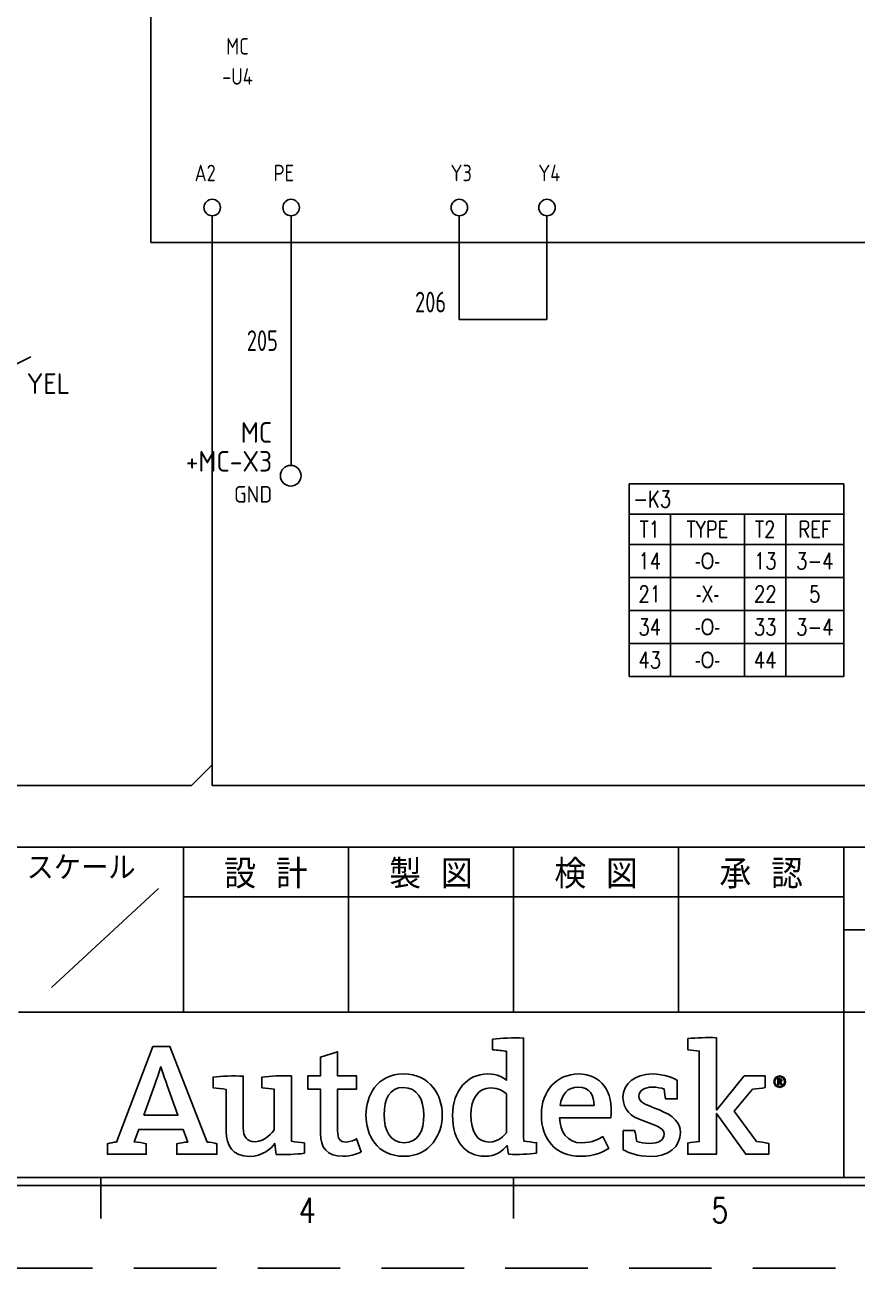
# Model space of a CAD drawing. Header units: millimetres. Extents: x 0 to 420, y 0 to 297.
# Drawn here: x 151.8 to 252.6, y 0 to 150.6 of the extents above; entities that cross this region are included whole.
import ezdxf
from ezdxf.enums import TextEntityAlignment as Align

# ---------------------------------------------------------------- set-up
doc = ezdxf.new("R2010")
doc.units = ezdxf.units.MM
doc.header["$LTSCALE"] = 10
doc.linetypes.add('DASHEDX2', pattern=[1.5, 1, -0.5])
doc.layers.get('0').update_dxf_attribs({"linetype": 'CONTINUOUS'})
for name, color, linetype in [('COMMENT', 4, 'CONTINUOUS'), ('DESC', 150, 'CONTINUOUS'), ('GRN_1.0mm^2', 3, 'CONTINUOUS'), ('GRN_2.5mm^2', 3, 'CONTINUOUS'), ('GRY_1.5mm^2', 9, 'CONTINUOUS'), ('LAYER_1', 160, 'CONTINUOUS'), ('LOC', 8, 'CONTINUOUS'), ('MISC', 7, 'CONTINUOUS'), ('SYMS', 7, 'CONTINUOUS'), ('TAGS', 150, 'CONTINUOUS'), ('TERMS', 123, 'CONTINUOUS'), ('TITLE', 4, 'CONTINUOUS'), ('WIRENO', 72, 'CONTINUOUS'), ('ZUWAKU', 7, 'CONTINUOUS')]:
    doc.layers.add(name, color=color, linetype=linetype)
doc.styles.get("Standard").update_dxf_attribs({"font": 'romans', "width": 0.8, "bigfont": 'extfont'})
doc.styles.add('WD_IEC', font='isocp2.shx', dxfattribs={"width": 0.9, "height": 4, "bigfont": 'extfont2.shx'})

# ---------------------------------------------------------------- blocks, each defined once
blk = doc.blocks.new('JIS_tblock_a3(L)')
at = {"layer": 'ZUWAKU'}
for p, q in [((-398, 40), (0, 40)), ((-238, 40), (-238, 20)), ((-218, 40), (-218, 20)), ((-198, 40), (-198, 20)), ((-178, 40), (-178, 20)), ((-158, 0), (-158, 40)), ((-241, 35), (-254, 23)), ((-238, 34), (-158, 34)), ((-158, 30), (0, 30)), ((-258, 20), (-158, 20)), ((-158, 20), (0, 20)), ((-398, 0), (0, 0))]:
    blk.add_line(p, q, dxfattribs=at)
at = {"layer": 'TITLE'}
for tag, p, height in [('REVINFO51', (-370, 34), 3), ('ORDER2', (-139, 32.5), 5), ('REVINFO41', (-370, 26), 3), ('INFO1', (-139, 22.5), 5), ('SCALE0', (-247.5, 23), 3), ('REVINFO31', (-370, 18), 3), ('REVINFO21', (-370, 10), 3), ('ORDER1', (-136, 6), 5), ('REVINFO11', (-370, 2), 3)]:
    blk.add_attdef(tag, p, '', height=height, dxfattribs=at)
for tag, p in [('REVDATEY5', (-306, 34)), ('REVDATEM5', (-298, 34)), ('REVDATED5', (-290, 34)), ('REVDESIGN5', (-260, 34)), ('SCALE1', (-251, 29)), ('REVDATEY4', (-306, 26)), ('REVDATEM4', (-298, 26)), ('REVDATED4', (-290, 26)), ('REVDESIGN4', (-260, 26)), ('REVDATEY3', (-306, 18)), ('REVDATEM3', (-298, 18)), ('REVDATED3', (-290, 18)), ('REVDESIGN3', (-260, 18)), ('REVDATEY2', (-306, 10)), ('REVDATEM2', (-298, 10)), ('REVDATED2', (-290, 10)), ('REVDESIGN2', (-260, 10)), ('REVDATEY1', (-306, 2)), ('REVDATEM1', (-298, 2)), ('REVDATED1', (-290, 2)), ('REVDESIGN1', (-260, 2))]:
    blk.add_attdef(tag, text='', height=3, dxfattribs=at).set_placement(p, align=Align.RIGHT)
for tag, height, p in [('DESIGN1', 3, (-228, 27)), ('DESIGN2', 3, (-208, 27)), ('DESIGN3', 3, (-188, 27)), ('DESIGN4', 3, (-168, 27)), ('FILENAME0', 5, (-47.8, 25)), ('PAGE0', 3, (-10.3, 8.6))]:
    blk.add_attdef(tag, text='', height=height, dxfattribs=at).set_placement(p, align=Align.MIDDLE)
at = {"layer": 'TITLE', "flags": 1}
blk.add_attdef('LPAGE0', text='', height=3, dxfattribs=at).set_placement((-11, 3), align=Align.CENTER)
for tag, p in [('TYPE0', (-398, 0)), ('ORDER3', (-398, 0)), ('ORDER4', (-398, 0)), ('ORDER5', (-398, 0)), ('ORDER6', (-398, 0)), ('ORDER7', (-398, 0)), ('ORDER8', (-398, 0)), ('ORDER9', (-398, 0)), ('ORDER10', (-398, 0)), ('ORDER11', (-398, 0)), ('ORDER12', (-398, 0)), ('ORDER13', (-398, 0)), ('ORDER14', (-398, 0)), ('ORDER15', (-398, 0)), ('ORDER16', (-398, 0)), ('ORDER17', (-398, 0)), ('ORDER18', (-398, 0)), ('ORDER19', (-398, 0)), ('ORDER20', (-398, 0)), ('ORDER21', (-398, 0)), ('ORDER22', (-398, 0)), ('ORDER23', (-398, 0)), ('SCALETYPE0', (-398, 0)), ('DATEY1', (-398, 0)), ('DATEM1', (-398, 0)), ('DATED1', (-398, 0)), ('DATEY2', (-398, 0)), ('DATEM2', (-398, 0)), ('DATED2', (-398, 0)), ('BANNAME0', (-398, 0)), ('INFO3', (-398, 0)), ('INFO4', (-398, 0)), ('INFO5', (-398, 0)), ('INFO6', (-398, 0)), ('INFO7', (-398, 0)), ('INFO8', (-398, 0)), ('INFO9', (-398, 0)), ('INFO10', (-398, 0)), ('INFO11', (-398, 0)), ('INFO12', (-398, 0)), ('INFO13', (-398, 0)), ('INFO14', (-398, 0)), ('INFO15', (-398, 0)), ('INFO16', (-398, 0)), ('INFO17', (-398, 0)), ('INFO18', (-398, 0)), ('INFO19', (-398, 0)), ('INFO20', (-398, 0)), ('INFO21', (-398, 0)), ('INFO22', (-398, 0)), ('INFO23', (-398, 0)), ('INFO24', (-398, 0)), ('DATEY3', (-398, 0)), ('DATEM3', (-398, 0)), ('DATED3', (-398, 0)), ('DATEY4', (-398, 0)), ('DATEM4', (-398, 0)), ('DATED4', (-398, 0)), ('DATEY5', (-398, 0)), ('DATEM5', (-398, 0)), ('DATED5', (-398, 0)), ('DATEY6', (-398, 0)), ('DATEM6', (-398, 0)), ('DATED6', (-398, 0)), ('REFERENCETYPE0', (-398, 0)), ('INFO2', (-397.7, 0))]:
    blk.add_attdef(tag, p, '', height=3, dxfattribs=at)
at = {"layer": 'TITLE', "width": 0.8, "flags": 1}
for tag in ['REVINFO12', 'REVINFO13', 'REVINFO22', 'REVINFO23', 'REVINFO32', 'REVINFO33', 'REVINFO42', 'REVINFO43', 'REVINFO52', 'REVINFO53', 'REVINFO61', 'REVINFO62', 'REVINFO63', 'REVINFO71', 'REVINFO72', 'REVINFO73', 'REVINFO81', 'REVINFO82', 'REVINFO83', 'REVDESIGN6', 'REVDESIGN7', 'REVDESIGN8', 'REVDATEY6', 'REVDATEM6', 'REVDATED6', 'REVDATEY7', 'REVDATEM7', 'REVDATED7', 'REVDATEY8', 'REVDATEM8', 'REVDATED8']:
    blk.add_attdef(tag, (-398, 0), '', height=3, dxfattribs=at)
at = {"layer": 'TITLE', "flags": 1}
blk.add_attdef('PAPER0', text='', height=1, dxfattribs=at).set_placement((-3, -1), align=Align.TOP_RIGHT)
at = {"layer": 'ZUWAKU'}
blk.add_text('スケール', height=3, dxfattribs=at).set_placement((-257, 36))
for s, p in [('設 計', (-228, 35)), ('製 図', (-208, 35)), ('検 図', (-188, 35)), ('承 認', (-168, 35))]:
    blk.add_text(s, height=3.5, dxfattribs=at).set_placement(p, align=Align.CENTER)
blk = doc.blocks.new('AI9-BLK2')
at = {"layer": 'LAYER_1', "color": 7}
blk.add_circle((0, 0), 2.03, dxfattribs=at)
blk.add_open_spline([(1.73, 0), (1.73, -1.02), (0.99, -1.75), (-0.01, -1.75), (-0.99, -1.75), (-1.73, -1.02), (-1.73, 0), (-1.73, 1.01), (-0.99, 1.75), (-0.01, 1.75), (0.99, 1.75), (1.73, 1.01), (1.73, 0)], degree=3, knots=[0, 0, 0, 0, 1, 1, 1, 2, 2, 2, 3, 3, 3, 4, 4, 4, 4], dxfattribs=at)
blk = doc.blocks.new('AI9-BLK1')
at = {"layer": 'LAYER_1', "color": 7}
for points, knots in [([(0.67, -1.05), (0.67, -1.05), (0.18, -0.36), (0.18, -0.36), (0.09, -0.24), (0.03, -0.15), (-0.06, -0.08), (0.29, -0.04), (0.5, 0.15), (0.5, 0.46), (0.5, 0.77), (0.28, 1.05), (-0.15, 1.05), (-0.15, 1.05), (-0.84, 1.05), (-0.84, 1.05), (-0.84, 1.05), (-0.84, -1.05), (-0.84, -1.05), (-0.84, -1.05), (-0.54, -1.05), (-0.54, -1.05), (-0.54, -1.05), (-0.54, -0.11), (-0.54, -0.11), (-0.37, -0.11), (-0.31, -0.16), (-0.2, -0.31), (-0.2, -0.31), (0.3, -1.05), (0.3, -1.05), (0.3, -1.05), (0.67, -1.05), (0.67, -1.05)], [0, 0, 0, 0, 1, 1, 1, 2, 2, 2, 3, 3, 3, 4, 4, 4, 5, 5, 5, 6, 6, 6, 7, 7, 7, 8, 8, 8, 9, 9, 9, 10, 10, 10, 11, 11, 11, 11]), ([(0.17, 0.46), (0.17, 0.16), (-0.08, 0.13), (-0.32, 0.13), (-0.32, 0.13), (-0.54, 0.13), (-0.54, 0.13), (-0.54, 0.13), (-0.54, 0.79), (-0.54, 0.79), (-0.54, 0.79), (-0.22, 0.79), (-0.22, 0.79), (0.06, 0.79), (0.17, 0.66), (0.17, 0.46)], [0, 0, 0, 0, 1, 1, 1, 2, 2, 2, 3, 3, 3, 4, 4, 4, 5, 5, 5, 5])]:
    blk.add_open_spline(points, degree=3, knots=knots, dxfattribs=at)
blk = doc.blocks.new('JIS_LOGO_BLOCK')
for points, knots in [([(50.45, 1.6), (50.43, 1.84), (50.42, 2.1), (50.42, 2.37), (50.42, 2.37), (50.42, 14.08), (50.42, 14.08), (49.17, 14.14), (47.76, 14.07), (46.66, 13.95), (46.66, 13.95), (46.66, 12.67), (46.66, 12.67), (47.23, 12.63), (47.87, 12.55), (48.34, 12.48), (48.34, 12.48), (48.34, 12.48), (48.34, 12.48), (48.34, 12.48), (48.34, 8.98), (48.34, 8.98), (47.99, 9.28), (47.3, 9.73), (46.05, 9.73), (43.64, 9.73), (41.83, 7.75), (41.83, 4.73), (41.83, 1.55), (43.4, -0.24), (45.73, -0.24), (47.01, -0.24), (47.87, 0.37), (48.44, 1.06), (48.46, 0.73), (48.56, 0.22), (48.64, 0), (49.8, -0.06), (50.99, 0.02), (52.01, 0.14), (52.01, 0.14), (52.01, 1.41), (52.01, 1.41), (51.51, 1.45), (50.9, 1.53), (50.45, 1.6)], [0, 0, 0, 0, 1, 1, 1, 2, 2, 2, 3, 3, 3, 4, 4, 4, 5, 5, 5, 6, 6, 6, 7, 7, 7, 8, 8, 8, 9, 9, 9, 10, 10, 10, 11, 11, 11, 12, 12, 12, 13, 13, 13, 14, 14, 14, 15, 15, 15, 15]), ([(78.65, 1.57), (78.65, 1.57), (75.95, 5.22), (75.95, 5.22), (75.95, 5.22), (78.18, 7.89), (78.18, 7.89), (78.64, 7.93), (79.3, 8), (79.69, 8.1), (79.69, 8.1), (79.69, 9.49), (79.69, 9.49), (79.69, 9.49), (77.16, 9.49), (77.16, 9.49), (77.16, 9.49), (73.79, 5.35), (73.79, 5.35), (73.79, 5.35), (73.79, 14.12), (73.79, 14.12), (72.64, 14.18), (71.38, 14.12), (70.34, 14.02), (70.34, 14.02), (70.34, 12.67), (70.34, 12.67), (70.82, 12.63), (71.33, 12.56), (71.71, 12.5), (71.71, 12.5), (71.71, 1.55), (71.71, 1.55), (71.24, 1.51), (70.76, 1.44), (70.32, 1.36), (70.32, 1.36), (70.32, 0), (70.32, 0), (70.32, 0), (73.79, 0), (73.79, 0), (73.79, 0), (73.79, 4.96), (73.79, 4.96), (73.79, 4.96), (77.34, 0), (77.34, 0), (77.34, 0), (80.14, 0), (80.14, 0), (80.14, 0), (80.14, 1.31), (80.14, 1.31), (79.61, 1.43), (79.08, 1.51), (78.65, 1.57)], [0, 0, 0, 0, 1, 1, 1, 2, 2, 2, 3, 3, 3, 4, 4, 4, 5, 5, 5, 6, 6, 6, 7, 7, 7, 8, 8, 8, 9, 9, 9, 10, 10, 10, 11, 11, 11, 12, 12, 12, 13, 13, 13, 14, 14, 14, 15, 15, 15, 16, 16, 16, 17, 17, 17, 18, 18, 18, 19, 19, 19, 19]), ([(12.07, 1.49), (12.07, 1.49), (7.57, 13.06), (7.57, 13.06), (7.57, 13.06), (5.51, 13.06), (5.51, 13.06), (5.51, 13.06), (1.1, 1.49), (1.1, 1.49), (0.75, 1.45), (0.31, 1.37), (0, 1.28), (0, 1.28), (0, 0), (0, 0), (0, 0), (4.71, 0), (4.71, 0), (4.71, 0), (4.71, 1.28), (4.71, 1.28), (4.26, 1.37), (3.73, 1.47), (3.25, 1.51), (3.25, 1.51), (3.8, 3.02), (3.8, 3.02), (3.8, 3.02), (9.18, 3.02), (9.18, 3.02), (9.18, 3.02), (9.74, 1.49), (9.74, 1.49), (9.26, 1.45), (8.84, 1.37), (8.4, 1.28), (8.4, 1.28), (8.4, 0), (8.4, 0), (8.4, 0), (13.27, 0), (13.27, 0), (13.27, 0), (13.27, 1.28), (13.27, 1.28), (12.99, 1.35), (12.34, 1.49), (12.07, 1.49)], [0, 0, 0, 0, 1, 1, 1, 2, 2, 2, 3, 3, 3, 4, 4, 4, 5, 5, 5, 6, 6, 6, 7, 7, 7, 8, 8, 8, 9, 9, 9, 10, 10, 10, 11, 11, 11, 12, 12, 12, 13, 13, 13, 14, 14, 14, 15, 15, 15, 16, 16, 16, 16]), ([(24.28, 7.91), (24.28, 7.91), (24.28, 9.49), (24.28, 9.49), (24.28, 9.49), (25.81, 9.49), (25.81, 9.49), (25.81, 9.49), (25.81, 11.77), (25.81, 11.77), (25.81, 11.77), (27.89, 12.43), (27.89, 12.43), (27.89, 12.43), (27.89, 9.49), (27.89, 9.49), (27.89, 9.49), (30.19, 9.49), (30.19, 9.49), (30.19, 9.49), (30.19, 7.91), (30.19, 7.91), (30.19, 7.91), (27.89, 7.91), (27.89, 7.91), (27.89, 7.91), (27.89, 2.86), (27.89, 2.86), (27.89, 1.92), (28.15, 1.49), (28.91, 1.49), (29.48, 1.49), (29.99, 1.77), (30.17, 1.88), (30.17, 1.88), (30.76, 0.31), (30.76, 0.31), (30.41, 0.12), (29.66, -0.24), (28.54, -0.24), (26.6, -0.24), (25.81, 0.82), (25.81, 2.53), (25.81, 2.53), (25.81, 7.91), (25.81, 7.91), (25.81, 7.91), (24.28, 7.91), (24.28, 7.91)], [0, 0, 0, 0, 1, 1, 1, 2, 2, 2, 3, 3, 3, 4, 4, 4, 5, 5, 5, 6, 6, 6, 7, 7, 7, 8, 8, 8, 9, 9, 9, 10, 10, 10, 11, 11, 11, 12, 12, 12, 13, 13, 13, 14, 14, 14, 15, 15, 15, 16, 16, 16, 16]), ([(4.4, 4.74), (4.4, 4.74), (5.71, 8.34), (5.71, 8.34), (6.1, 9.42), (6.24, 9.89), (6.45, 10.59), (6.45, 10.59), (6.49, 10.59), (6.49, 10.59), (6.71, 9.91), (6.84, 9.44), (7.24, 8.34), (7.24, 8.34), (8.54, 4.74), (8.54, 4.74), (8.54, 4.74), (4.4, 4.74), (4.4, 4.74)], [0, 0, 0, 0, 1, 1, 1, 2, 2, 2, 3, 3, 3, 4, 4, 4, 5, 5, 5, 6, 6, 6, 6]), ([(20.45, -0.02), (20.4, 0.22), (20.3, 0.88), (20.28, 1.31), (19.81, 0.69), (18.83, -0.25), (17.22, -0.25), (15.16, -0.25), (14.39, 1.08), (14.39, 2.77), (14.39, 2.77), (14.39, 7.87), (14.39, 7.87), (13.92, 7.94), (13.29, 8.02), (12.8, 8.06), (12.8, 8.06), (12.8, 9.36), (12.8, 9.36), (13.82, 9.46), (15.22, 9.53), (16.47, 9.47), (16.47, 9.47), (16.47, 3.2), (16.47, 3.2), (16.47, 2.14), (16.85, 1.53), (17.92, 1.53), (19.12, 1.53), (20.02, 2.71), (20.22, 2.96), (20.22, 2.96), (20.22, 7.89), (20.22, 7.89), (19.81, 7.94), (19.22, 8.02), (18.73, 8.06), (18.73, 8.06), (18.73, 9.36), (18.73, 9.36), (19.75, 9.49), (21.1, 9.53), (22.3, 9.49), (22.3, 9.49), (22.3, 1.59), (22.3, 1.59), (22.75, 1.51), (23.36, 1.43), (23.87, 1.39), (23.87, 1.39), (23.87, 0.12), (23.87, 0.12), (22.87, 0), (21.59, -0.08), (20.45, -0.02)], [0, 0, 0, 0, 1, 1, 1, 2, 2, 2, 3, 3, 3, 4, 4, 4, 5, 5, 5, 6, 6, 6, 7, 7, 7, 8, 8, 8, 9, 9, 9, 10, 10, 10, 11, 11, 11, 12, 12, 12, 13, 13, 13, 14, 14, 14, 15, 15, 15, 16, 16, 16, 17, 17, 17, 18, 18, 18, 18]), ([(35.92, -0.24), (32.64, -0.24), (31.33, 2.39), (31.33, 4.73), (31.33, 7.06), (32.6, 9.73), (35.88, 9.73), (39.14, 9.73), (40.57, 7.12), (40.57, 4.79), (40.57, 2.47), (39.18, -0.24), (35.92, -0.24)], [0, 0, 0, 0, 1, 1, 1, 2, 2, 2, 3, 3, 3, 4, 4, 4, 4]), ([(57.47, 1.39), (58.78, 1.39), (59.59, 1.88), (60.02, 2.14), (60.02, 2.14), (60.74, 0.71), (60.74, 0.71), (60.19, 0.37), (59.17, -0.24), (57.33, -0.24), (54.23, -0.24), (52.58, 1.88), (52.58, 4.81), (52.58, 7.71), (54.49, 9.73), (57.07, 9.73), (59.86, 9.73), (61.29, 7.71), (61, 4.43), (61, 4.43), (54.78, 4.43), (54.78, 4.43), (54.88, 2.71), (55.66, 1.39), (57.47, 1.39)], [0, 0, 0, 0, 1, 1, 1, 2, 2, 2, 3, 3, 3, 4, 4, 4, 5, 5, 5, 6, 6, 6, 7, 7, 7, 8, 8, 8, 8]), ([(66.3, 5.61), (65.23, 6.03), (64.39, 6.28), (64.39, 7.03), (64.39, 7.74), (65.1, 8.14), (66.04, 8.14), (66.57, 8.14), (67.08, 8.04), (67.47, 7.9), (67.52, 7.5), (67.57, 6.89), (67.66, 6.72), (67.66, 6.72), (69.04, 6.72), (69.04, 6.72), (69.04, 6.72), (69.04, 8.96), (69.04, 8.96), (68.66, 9.19), (67.59, 9.73), (65.96, 9.73), (63.94, 9.73), (62.47, 8.56), (62.47, 6.88), (62.47, 5.37), (63.41, 4.59), (64.85, 4.08), (66.31, 3.56), (67.46, 3.2), (67.46, 2.46), (67.46, 1.74), (66.85, 1.32), (65.63, 1.32), (65.13, 1.32), (64.51, 1.42), (64.13, 1.56), (64.07, 2.01), (63.98, 2.69), (63.88, 2.87), (63.88, 2.87), (62.51, 2.87), (62.51, 2.87), (62.51, 2.87), (62.51, 0.55), (62.51, 0.55), (62.51, 0.55), (62.51, 0.55), (62.51, 0.55), (63.11, 0.16), (64.28, -0.26), (65.76, -0.26), (68, -0.26), (69.42, 0.88), (69.42, 2.68), (69.42, 4.29), (67.84, 5.01), (66.3, 5.61)], [0, 0, 0, 0, 1, 1, 1, 2, 2, 2, 3, 3, 3, 4, 4, 4, 5, 5, 5, 6, 6, 6, 7, 7, 7, 8, 8, 8, 9, 9, 9, 10, 10, 10, 11, 11, 11, 12, 12, 12, 13, 13, 13, 14, 14, 14, 15, 15, 15, 16, 16, 16, 17, 17, 17, 18, 18, 18, 19, 19, 19, 19]), ([(35.84, 8.1), (34.15, 8.1), (33.53, 6.67), (33.53, 4.79), (33.53, 2.9), (34.25, 1.41), (35.94, 1.41), (37.65, 1.41), (38.35, 2.82), (38.35, 4.73), (38.35, 6.61), (37.55, 8.1), (35.84, 8.1)], [0, 0, 0, 0, 1, 1, 1, 2, 2, 2, 3, 3, 3, 4, 4, 4, 4]), ([(48.34, 2.61), (48.11, 2.3), (47.38, 1.49), (46.3, 1.49), (44.73, 1.49), (44.05, 2.79), (44.05, 4.75), (44.05, 6.73), (44.89, 8.04), (46.42, 8.04), (47.42, 8.04), (47.97, 7.65), (48.34, 7.32), (48.34, 7.32), (48.34, 2.61), (48.34, 2.61)], [0, 0, 0, 0, 1, 1, 1, 2, 2, 2, 3, 3, 3, 4, 4, 4, 5, 5, 5, 5]), ([(58.98, 5.92), (58.94, 7.12), (58.43, 8.14), (57.04, 8.14), (55.76, 8.14), (55.05, 7.28), (54.84, 5.92), (54.84, 5.92), (58.98, 5.92), (58.98, 5.92)], [0, 0, 0, 0, 1, 1, 1, 2, 2, 2, 3, 3, 3, 3])]:
    blk.add_open_spline(points, degree=3, knots=knots)
at = {"xscale": 0.342899999999986, "yscale": 0.342899999999986, "zscale": 0.342899999999986}
for name, p in [('AI9-BLK2', (81.46, 8.8)), ('AI9-BLK1', (81.53, 8.8))]:
    blk.add_blockref(name, p, dxfattribs=at)
blk = doc.blocks.new('VDV1_25')
for p, q in [((237.14, 48.12), (237.14, 51.12)), ((256.39, 48.12), (256.39, 51.12)), ((277.39, 48.12), (277.39, 51.12)), ((298.39, 48.12), (298.39, 51.12)), ((237.14, 30.12), (232.64, 48.12)), ((256.39, 30.12), (251.89, 48.12)), ((277.39, 30.12), (272.89, 48.12)), ((298.39, 30.12), (293.89, 48.12)), ((237.14, 27.12), (237.14, 30.12)), ((256.39, 27.12), (256.39, 30.12)), ((277.39, 27.12), (277.39, 30.12)), ((298.39, 27.12), (298.39, 30.12))]:
    blk.add_line(p, q)
for centre in [(14.88, 72.25), (34.25, 72.25), (55.25, 72.25), (74.38, 72.25), (95.62, 72.25), (116.62, 72.25), (158.62, 72.25), (197.12, 72.25), (217.78, 72.26), (237.14, 72.25), (256.5, 72.25), (277.38, 72.25), (298.62, 72.25), (319.62, 72.25), (14.88, 8.5), (34, 8.5), (74.75, 8.5), (96, 8.5), (237.12, 8.5), (256.25, 8.5), (277.5, 8.5), (298.38, 8.5), (320, 8.5)]:
    blk.add_circle(centre, 2)
at = {"layer": 'SYMS'}
for p, q in [((0, 80.75), (337, 80.75)), ((0, 0), (0, 80.75)), ((337, 80.75), (337, 0)), ((237.14, 51.12), (237.14, 70.25)), ((256.39, 51.12), (256.39, 70.25)), ((277.39, 51.12), (277.39, 70.25)), ((298.39, 51.12), (298.39, 70.25)), ((237.14, 27.12), (237.12, 10.5)), ((256.39, 27.12), (256.38, 10.5)), ((277.39, 27.12), (277.38, 10.5)), ((298.39, 27.12), (298.38, 10.5)), ((337, 0), (0, 0))]:
    blk.add_line(p, q, dxfattribs=at)
at = {"style": 'WD_IEC', "flags": 1}
for tag, p, height in [('X4TERM01', (12.88, 72.25), 0.256), ('X2TERM01', (14.88, 74.25), 0.256), ('X2TERM02', (34.25, 74.25), 0.256), ('X2TERM03', (55.25, 74.25), 0.256), ('X2TERM04', (74.38, 74.25), 0.256), ('X2TERM05', (95.62, 74.25), 0.256), ('X2TERM06', (116.62, 74.25), 0.256), ('X2TERM07', (158.62, 74.25), 0.256), ('X2TERM08', (197.12, 74.25), 0.256), ('X2TERM09', (217.78, 74.26), 0.256), ('X2TERM10', (237.14, 74.25), 0.256), ('X2TERM11', (256.5, 74.25), 0.256), ('X2TERM12', (277.38, 74.25), 0.256), ('X2TERM13', (298.62, 74.25), 0.256), ('X2TERM14', (319.62, 74.25), 0.256), ('X1TERM14', (321.62, 72.25), 0.256), ('X4TERM15', (12.88, 8.5), 0.256), ('X8TERM15', (14.88, 6.5), 0.256), ('X8TERM16', (34, 6.5), 0.256), ('X8TERM17', (74.75, 6.5), 0.256), ('X8TERM18', (96, 6.5), 0.256), ('X8TERM19', (237.12, 6.5), 0.256), ('X8TERM20', (256.25, 6.5), 0.256), ('X8TERM21', (277.5, 6.5), 0.256), ('X8TERM22', (298.38, 6.5), 0.256), ('X8TERM23', (320, 6.5), 0.256), ('X1TERM23', (322, 8.5), 0.256), ('FAMILY', (0, 0), 0.02), ('CAT', (0, 0), 0.02), ('MFG', (0, 0), 0.02), ('ASSYCODE', (0, 0), 0.02)]:
    blk.add_attdef(tag, p, '', height=height, dxfattribs=at)
at = {"style": 'WD_IEC'}
for tag, p in [('DESC1', (345.5, 44.62)), ('DESC2', (345.5, 38.25)), ('INST', (347.85, 24.39)), ('LOC', (347.97, 17.09))]:
    blk.add_attdef(tag, p, '', height=4, dxfattribs=at)
blk.add_attdef('TAG1', text='', height=4, dxfattribs=at).set_placement((21, 38.25), align=Align.CENTER)
at = {"layer": 'SYMS', "style": 'WD_IEC'}
for tag, p in [('TERM01', (12.88, 61.62)), ('TERM02', (32.12, 61.62)), ('TERM03', (53.12, 61.62)), ('TERM04', (72.25, 61.62)), ('TERM05', (93.5, 61.62)), ('TERM06', (114.5, 61.62)), ('TERM07', (156.5, 61.62)), ('TERM08', (195, 61.62)), ('TERM09', (213.07, 61.62)), ('TERM10', (229.88, 61.62)), ('TERM11', (247.95, 61.62)), ('TERM12', (268.83, 61.62)), ('TERM13', (289.63, 61.62)), ('TERM14', (317.5, 61.62)), ('TERM15', (10.62, 14.88)), ('TERM16', (29.75, 14.88)), ('TERM17', (72.62, 14.88)), ('TERM18', (93.88, 14.88)), ('TERM19', (230.02, 14.88)), ('TERM20', (248.18, 14.88)), ('TERM21', (268.83, 14.88)), ('TERM22', (289.75, 14.88)), ('TERM23', (317.88, 14.88))]:
    blk.add_attdef(tag, p, '', height=4, dxfattribs=at)
blk = doc.blocks.new('WD_WNV')
at = {"linetype": 'Continuous', "style": 'WD_IEC', "width": 0.8}
blk.add_attdef('WIRENO', text='', height=2.5, dxfattribs=at).set_placement((-1.6, 0), align=Align.MIDDLE_RIGHT)
at = {"style": 'WD_IEC', "flags": 1}
for tag, p in [('W08USER', (-1, 0.375)), ('W04USER', (-1, 0.875)), ('W05USER', (-1, 0.75)), ('W09USER', (-1, 0.25)), ('W03USER', (-1, 1)), ('W06USER', (-1, 0.625)), ('W07USER', (-1, 0.5)), ('W02USER', (-1, 1.125)), ('W01USER', (-1, 1.25)), ('W10USER', (-1, 0.125))]:
    blk.add_attdef(tag, text='', height=0.08, dxfattribs=at).set_placement(p, align=Align.CENTER)
blk = doc.blocks.new('VW02')
for p, q in [((-2.5, -1.25), (2.5, 1.25)), ((0, 1.25), (0, -1.25))]:
    blk.add_line(p, q)
at = {"style": 'WD_IEC', "flags": 1}
for tag, height, p in [('INST', 2.5, (-4.5, 8.25)), ('LOC', 2.5, (-4.5, 4.75)), ('XREF', 2.7, (-4.5, -3.75)), ('DESC1', 2.5, (-4.5, -7.75)), ('DESC2', 2.5, (-4.5, -11.25)), ('DESC3', 2.5, (-4.5, -14.75))]:
    blk.add_attdef(tag, text='', height=height, dxfattribs=at).set_placement(p, align=Align.RIGHT)
at = {"style": 'WD_IEC'}
blk.add_attdef('TAG2', text='', height=2.5, dxfattribs=at).set_placement((-4.5, 1.25), align=Align.RIGHT)
at = {"style": 'WD_IEC', "flags": 1}
for tag, p, height in [('X2TERM01', (0, 1.25), 0.32), ('X4LINK', (-1, 0), 0.32), ('X1LINK', (1, 0), 0.32), ('X8TERM01', (0, -1.25), 0.32), ('FAMILY', (3.06, -11.76), 1)]:
    blk.add_attdef(tag, p, '', height=height, dxfattribs=at)
at = {"style": 'WD_IEC'}
blk.add_attdef('RATING1', text='', height=2.5, dxfattribs=at).set_placement((2, -2), align=Align.MIDDLE_LEFT)
blk = doc.blocks.new('JIS_border_a3(L)')
at = {"layer": 'ZUWAKU', "color": 5}
for p, q in [((11, 11), (409, 11)), ((10, 10), (410, 10))]:
    blk.add_line(p, q, dxfattribs=at)
at = {"layer": 'ZUWAKU'}
for p, q in [((161, 6), (161, 11)), ((211, 6), (211, 11))]:
    blk.add_line(p, q, dxfattribs=at)
at = {"layer": 'ZUWAKU', "color": 5, "linetype": 'DASHEDX2'}
blk.add_line((0, 0), (420, 0), dxfattribs=at)
at = {"layer": 'COMMENT', "width": 0.8}
for s, p in [('4', (186, 7)), ('5', (236, 7))]:
    blk.add_text(s, height=3, dxfattribs=at).set_placement(p, align=Align.MIDDLE)
blk = doc.blocks.new('*T25')
at = {"layer": 'MISC', "color": 0, "linetype": 'ByBlock', "lineweight": -2}
for p, q in [((0, 0), (26, 0)), ((0, 0), (0, -23.33)), ((26, 0), (26, -23.33)), ((0, -3.67), (26, -3.67)), ((5, -3.67), (5, -23.33)), ((14, -3.67), (14, -23.33)), ((19, -3.67), (19, -23.33)), ((0, -7.33), (26, -7.33)), ((0, -11.33), (26, -11.33)), ((0, -15.33), (26, -15.33)), ((0, -19.33), (26, -19.33)), ((0, -23.33), (26, -23.33))]:
    blk.add_line(p, q, dxfattribs=at)
at = {"layer": 'MISC', "color": 0, "char_height": 2}
for s, insert, width, attachment_point in [('-K3', (0.5, -1.83), 25, 4), ('T1', (2.5, -5.5), 4, 5), ('TYPE', (9.5, -5.5), 8, 5), ('T2', (16.5, -5.5), 4, 5), ('REF', (22.5, -5.5), 6, 5), ('14', (2.5, -9.33), 4, 5), ('{\\Facaderef.shx|c0;-O-}', (9.5, -9.33), 8, 5), ('13', (16.5, -9.33), 4, 5), ('3-4', (22.5, -9.33), 6, 5), ('21', (2.5, -13.33), 4, 5), ('{\\Facaderef.shx|c0;-X-}', (9.5, -13.33), 8, 5), ('22', (16.5, -13.33), 4, 5), ('5', (22.5, -13.33), 6, 5), ('34', (2.5, -17.33), 4, 5), ('{\\Facaderef.shx|c0;-O-}', (9.5, -17.33), 8, 5), ('33', (16.5, -17.33), 4, 5), ('3-4', (22.5, -17.33), 6, 5), ('43', (2.5, -21.33), 4, 5), ('{\\Facaderef.shx|c0;-O-}', (9.5, -21.33), 8, 5), ('44', (16.5, -21.33), 4, 5)]:
    blk.add_mtext(s, dxfattribs=dict(at, insert=insert, width=width, attachment_point=attachment_point))
blk = doc.blocks.new('VT0002')
blk.add_circle((0, 0), 1.25)
at = {"style": 'WD_IEC', "flags": 1}
for tag, p, height in [('ASSYCODE', (2.75, 10.75), 1), ('CATDESC', (2.75, 9.25), 1), ('MFG', (2.75, 7.25), 1.5), ('CAT', (2.75, 4.75), 1.5), ('X2TERM01', (0, 1.25), 0.32), ('X2PIN01', (0, 2.25), 0.4), ('X2TERMDESC01', (0, 1.75), 0.4), ('X4TERM01', (-1.25, 0), 0.32), ('X4PIN01', (-1.25, 1), 0.4), ('X4TERMDESC01', (-1.25, 0.5), 0.4), ('X8PIN01', (0, -0.25), 0.4), ('X1TERM01', (1.25, 0), 0.32), ('X1PIN01', (1.25, 1), 0.4), ('X1TERMDESC01', (1.25, 0.5), 0.4), ('X8TERM01', (0, -1.25), 0.32), ('X8TERMDESC01', (0, -0.75), 0.4), ('STRIPSEQ', (0, -3), 0.4), ('LINKTERM', (0, -2), 0.4)]:
    blk.add_attdef(tag, p, '', height=height, dxfattribs=at)
at = {"style": 'WD_IEC'}
for tag, p in [('INST', (-2.25, 7.5)), ('LOC', (-2.25, 4))]:
    blk.add_attdef(tag, text='', height=2.5, dxfattribs=at).set_placement(p, align=Align.RIGHT)
at = {"style": 'WD_IEC', "flags": 8}
for tag, height, p in [('TAGSTRIP', 2.5, (-2.25, 0.5)), ('TERM01', 2, (-2.25, -3.25))]:
    blk.add_attdef(tag, text='', height=height, dxfattribs=at).set_placement(p, align=Align.RIGHT)
blk = doc.blocks.new('HT0_421')
for p, q in [((0, 2.5), (-2.5, 0)), ((0, 0), (0, 2.5)), ((0, 0), (2.5, 0))]:
    blk.add_line(p, q)
at = {"style": 'WD_IEC', "flags": 1}
for tag, p in [('X2TERM01', (0, 2.5)), ('WDWSEQ', (1.6, 1.48)), ('X4TERM01', (-2.5, 0)), ('X1TERM01', (2.5, 0))]:
    blk.add_attdef(tag, p, '', height=0.4, dxfattribs=at)

msp = doc.modelspace()

# ---------------------------------------------------------------- linework, layer by layer
at = {"layer": 'GRN_1.0mm^2'}
for p, q in [((174.49, 127.49), (174.49, 60.96)), ((184.05, 127.49), (184.05, 97.25))]:
    msp.add_line(p, q, dxfattribs=at)
at = {"layer": 'GRN_2.5mm^2'}
for p, q in [((31.73, 58.46), (171.99, 58.46)), ((176.99, 58.46), (282.5, 58.46))]:
    msp.add_line(p, q, dxfattribs=at)
at = {"layer": 'GRY_1.5mm^2'}
for p, q in [((204.43, 127.49), (204.43, 114.91)), ((215.05, 127.49), (215.05, 114.91)), ((204.43, 114.91), (215.05, 114.91))]:
    msp.add_line(p, q, dxfattribs=at)

# ---------------------------------------------------------------- block references
for name, p in [('JIS_border_a3(L)', (0, 0)), ('*T25', (225, 95)), ('JIS_tblock_a3(L)', (409, 11)), ('JIS_LOGO_BLOCK', (161.79, 13.79))]:
    msp.add_blockref(name, p)
at = {"layer": 'GRN_2.5mm^2'}
msp.add_blockref('HT0_421', (174.49, 58.46), dxfattribs=at)
at = {"layer": 'SYMS'}
ref = msp.add_blockref('VDV1_25', (167.05, 124.24), dxfattribs=dict(at, xscale=0.5, yscale=0.5, zscale=0.5))
ref.add_attrib('TERM10', '13', (281.99, 155.06), dxfattribs={"layer": 'TERMS', "height": 2, "style": 'WD_IEC', "width": 0.9})
ref.add_attrib('TERM23', '34', (325.99, 131.68), dxfattribs={"layer": 'TERMS', "height": 2, "style": 'WD_IEC', "width": 0.9})
ref.add_attrib('TERM22', '68', (311.93, 131.68), dxfattribs={"layer": 'TERMS', "height": 2, "style": 'WD_IEC', "width": 0.9})
ref.add_attrib('TERM21', '58', (301.46, 131.68), dxfattribs={"layer": 'TERMS', "height": 2, "style": 'WD_IEC', "width": 0.9})
ref.add_attrib('TERM20', '24', (291.14, 131.68), dxfattribs={"layer": 'TERMS', "height": 2, "style": 'WD_IEC', "width": 0.9})
ref.add_attrib('TERM19', '14', (282.06, 131.68), dxfattribs={"layer": 'TERMS', "height": 2, "style": 'WD_IEC', "width": 0.9})
ref.add_attrib('TERM18', 'Y4', (213.99, 131.68), dxfattribs={"layer": 'TERMS', "height": 2, "style": 'WD_IEC', "width": 0.9})
ref.add_attrib('TERM17', 'Y3', (203.36, 131.68), dxfattribs={"layer": 'TERMS', "height": 2, "style": 'WD_IEC', "width": 0.9})
ref.add_attrib('TERM16', 'PE', (181.93, 131.68), dxfattribs={"layer": 'TERMS', "height": 2, "style": 'WD_IEC', "width": 0.9})
ref.add_attrib('TERM15', 'A2', (172.36, 131.68), dxfattribs={"layer": 'TERMS', "height": 2, "style": 'WD_IEC', "width": 0.9})
ref.add_attrib('TERM14', '33', (325.8, 155.06), dxfattribs={"layer": 'TERMS', "height": 2, "style": 'WD_IEC', "width": 0.9})
ref.add_attrib('TERM13', '67', (311.86, 155.06), dxfattribs={"layer": 'TERMS', "height": 2, "style": 'WD_IEC', "width": 0.9})
ref.add_attrib('TERM12', '57', (301.46, 155.06), dxfattribs={"layer": 'TERMS', "height": 2, "style": 'WD_IEC', "width": 0.9})
ref.add_attrib('TERM11', '23', (291.03, 155.06), dxfattribs={"layer": 'TERMS', "height": 2, "style": 'WD_IEC', "width": 0.9})
ref.add_attrib('TERM09', 'S33', (273.58, 155.06), dxfattribs={"layer": 'TERMS', "height": 2, "style": 'WD_IEC', "width": 0.9})
ref.add_attrib('TERM08', 'Y2', (264.55, 155.06), dxfattribs={"layer": 'TERMS', "height": 2, "style": 'WD_IEC', "width": 0.9})
ref.add_attrib('TERM07', 'Y1', (245.3, 155.06), dxfattribs={"layer": 'TERMS', "height": 2, "style": 'WD_IEC', "width": 0.9})
ref.add_attrib('TERM06', 'S22', (224.3, 155.06), dxfattribs={"layer": 'TERMS', "height": 2, "style": 'WD_IEC', "width": 0.9})
ref.add_attrib('TERM05', 'S21', (213.8, 155.06), dxfattribs={"layer": 'TERMS', "height": 2, "style": 'WD_IEC', "width": 0.9})
ref.add_attrib('TERM04', 'S12', (203.18, 155.06), dxfattribs={"layer": 'TERMS', "height": 2, "style": 'WD_IEC', "width": 0.9})
ref.add_attrib('TERM03', 'B1', (193.61, 155.06), dxfattribs={"layer": 'TERMS', "height": 2, "style": 'WD_IEC', "width": 0.9})
ref.add_attrib('TERM02', 'S11', (183.11, 155.06), dxfattribs={"layer": 'TERMS', "height": 2, "style": 'WD_IEC', "width": 0.9})
ref.add_attrib('TERM01', 'A1', (173.49, 155.06), dxfattribs={"layer": 'TERMS', "height": 2, "style": 'WD_IEC', "width": 0.9})
ref.add_attrib('DESC1', 'XPS-AT', (339.8, 146.56), dxfattribs={"layer": 'DESC', "height": 2, "style": 'WD_IEC', "width": 0.9})
ref.add_attrib('LOC', 'MC', (176.17, 147.03), dxfattribs={"layer": 'LOC', "height": 2, "style": 'WD_IEC', "width": 0.9})
ref.add_attrib('DESC2', 'EMERGENCY STOP RELAY', (339.8, 143.37), dxfattribs={"layer": 'DESC', "height": 2, "style": 'WD_IEC', "width": 0.9})
ref.add_attrib('TAG1', '-U4', dxfattribs={"layer": 'TAGS', "height": 2, "style": 'WD_IEC', "width": 0.9}).set_placement((177.55, 143.37), align=Align.CENTER)
ref = msp.add_blockref('VW02', (150.01, 109.16), dxfattribs=at)
ref.add_attrib('RATING1', 'YEL', dxfattribs={"layer": 'MISC', "height": 2.5, "style": 'WD_IEC'}).set_placement((152.01, 107.16), align=Align.MIDDLE_LEFT)
ref = msp.add_blockref('VT0002', (184, 96), dxfattribs=at)
ref.add_attrib('TAGSTRIP', '+MC-X3', dxfattribs={"layer": 'TAGS', "height": 2.5, "style": 'WD_IEC', "flags": 8}).set_placement((181.75, 96.5), align=Align.RIGHT)
ref.add_attrib('LOC', 'MC', dxfattribs={"layer": 'LOC', "height": 2.5, "style": 'WD_IEC'}).set_placement((181.75, 100), align=Align.RIGHT)
ref.add_attrib('TERM01', 'GND', dxfattribs={"layer": 'TERMS', "height": 2, "style": 'WD_IEC', "flags": 8}).set_placement((181.75, 92.75), align=Align.RIGHT)
at = {"layer": 'WIRENO'}
ref = msp.add_blockref('WD_WNV', (204.43, 117.04), dxfattribs=at)
ref.add_attrib('WIRENO', '206', dxfattribs={"linetype": 'Continuous', "height": 2.5, "style": 'WD_IEC', "width": 0.8}).set_placement((202.83, 117.04), align=Align.MIDDLE_RIGHT)
ref = msp.add_blockref('WD_WNV', (184.05, 112.37), dxfattribs=at)
ref.add_attrib('WIRENO', '205', dxfattribs={"linetype": 'Continuous', "height": 2.5, "style": 'WD_IEC', "width": 0.8}).set_placement((182.45, 112.37), align=Align.MIDDLE_RIGHT)

doc.saveas('drawing.dxf')
